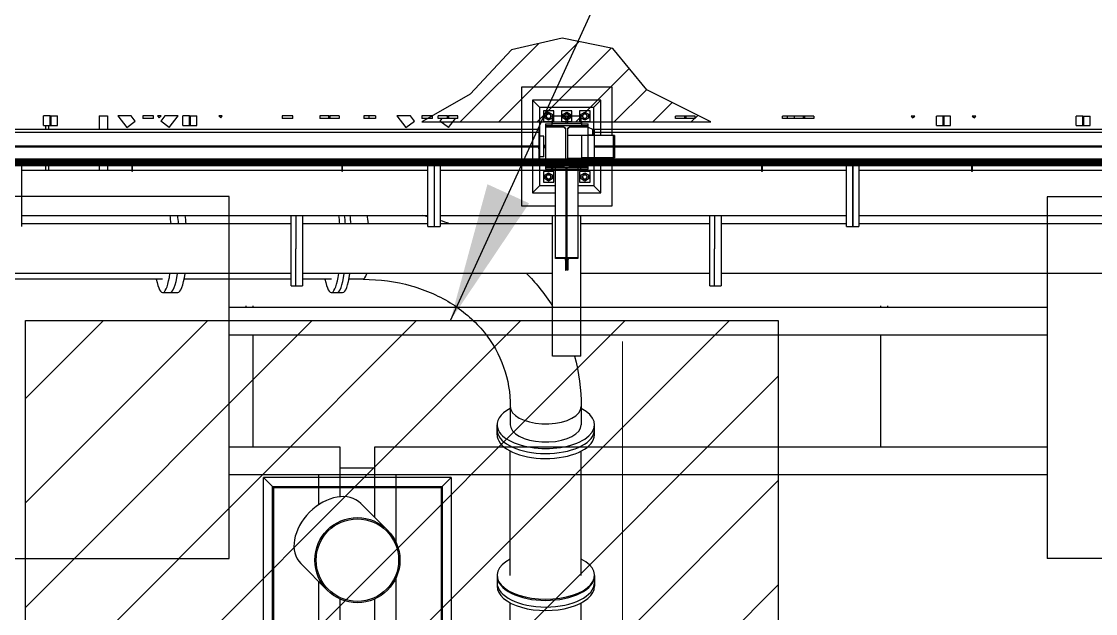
# Model space of a CAD drawing. Header units: metres. Extents: x 0 to 63075, y 0 to 44550.
# Drawn here: x 57034 to 58190, y 37841 to 38478 of the extents above; entities that cross this region are included whole.
import ezdxf

# ---------------------------------------------------------------- set-up
doc = ezdxf.new("R2010")
doc.units = ezdxf.units.M
doc.header["$LTSCALE"] = 75
for name, color, linetype in [('AI-Hatch mob', 7, 'Continuous'), ('GSB', 7, 'Continuous'), ('ML6', 1, 'Continuous'), ('SDM', 7, 'Continuous'), ('SL1', 8, 'Continuous')]:
    doc.layers.add(name, color=color, linetype=linetype)
doc.styles.add('Arial', font='arial.ttf')
doc.styles.add('ROMANS', font='ROMANS.SHX')
doc.dimstyles.new('75___1-75', dxfattribs={"dimscale": 75, "dimtxt": 2.5, "dimasz": 2, "dimexe": 1.5, "dimexo": 1, "dimgap": 0.5, "dimtad": 1, "dimdec": 0, "dimzin": 12, "dimtxsty": 'ROMANS', "dimcen": 0, "dimclrd": 256, "dimclre": 256, "dimclrt": 3, "dimazin": 3, "dimtfac": 1, "dimtdec": 0, "dimtmove": 0, "dimatfit": 0, "dimfxl": 1, "dimlwd": -1, "dimlwe": -1, "dimarcsym": 0})
doc.dimstyles.new('VL0-GL_L', dxfattribs={"dimtxt": 0.18, "dimasz": 0.18, "dimexe": 0.18, "dimexo": 0.0625, "dimgap": 0.09, "dimtad": 0, "dimtih": 1, "dimtoh": 1, "dimdec": 4, "dimzin": 0, "dimdsep": 46, "dimtxsty": 'Standard', "dimcen": 0.09, "dimadec": 0, "dimazin": 0, "dimtfac": 1, "dimtdec": 4, "dimtofl": 0, "dimtmove": 0, "dimatfit": 3, "dimfxl": 1, "dimtolj": 1, "dimtzin": 0, "dimarcsym": 0})

# ---------------------------------------------------------------- blocks, each defined once
blk = doc.blocks.new('A$C6bae614f')
at = {"layer": 'SL1'}
h = blk.add_hatch(dxfattribs=at)
h.set_pattern_fill('_USER', color=256, scale=195, angle=44.99813, style=0, pattern_type=0)
h.set_pattern_definition([(44.99813, (326091.56, -18363.04), (-137.8813, 137.89033), [])])
h.paths.add_polyline_path([(396831.7, 30329.3), (398902.6, 30329.2), (398443, 30558.5), (398200.7, 30855.9), (397836.2, 30930.5), (397473.3, 30846), (397177.2, 30527.7)])
for p, q in [((397544.9, 30578.5), (397544.9, 29728.5)), ((398194.9, 30578.5), (397544.9, 30578.5)), ((398194.9, 30236), (398194.9, 30578.5)), ((397624.9, 30486), (397624.9, 29821)), ((397674.9, 30436), (397624.9, 30486)), ((398114.9, 30486), (397624.9, 30486)), ((398114.9, 30486), (398064.9, 30436)), ((398114.9, 30236), (398114.9, 30486)), ((397674.9, 30436), (398064.9, 30436)), ((397674.9, 30436), (397674.9, 29871)), ((397702.4, 30408.5), (397702.4, 30333.5)), ((397777.4, 30408.5), (397702.4, 30408.5)), ((397714.5, 30385.7), (397739.9, 30400.3)), ((397739.9, 30400.3), (397765.4, 30385.7)), ((397777.4, 30333.5), (397777.4, 30408.5)), ((397832.4, 30408.5), (397832.4, 30333.5)), ((397907.4, 30408.5), (397832.4, 30408.5)), ((397844.5, 30385.7), (397869.9, 30400.3)), ((397869.9, 30400.3), (397895.4, 30385.7)), ((397907.4, 30333.5), (397907.4, 30408.5)), ((397962.4, 30408.5), (397962.4, 30333.5)), ((398037.4, 30408.5), (397962.4, 30408.5)), ((397974.5, 30385.6), (397999.9, 30400.3)), ((397999.9, 30400.3), (398025.4, 30385.6)), ((398037.4, 30333.5), (398037.4, 30408.5)), ((398064.9, 30236), (398064.9, 30436)), ((394157.8, 30372.2), (394119.9, 30372.2)), ((394119.9, 30303.6), (394119.9, 30372.2)), ((394167.8, 30372.2), (394157.8, 30372.2)), ((394167.8, 30372.2), (394219.9, 30372.2)), ((394167.8, 30303.6), (394167.8, 30372.2)), ((394172.1, 30372.2), (394172.1, 30303.6)), ((394219.9, 30303.6), (394219.9, 30372.2)), ((394518.5, 30372.1), (394578.8, 30372.1)), ((394518.5, 30372.1), (394518.5, 30278.6)), ((394578.8, 30372.1), (394578.8, 30278.6)), ((394749.9, 30372.1), (394653.7, 30372.1)), ((394653.7, 30372.1), (394717.8, 30288.9)), ((394717.8, 30288.9), (394778.2, 30335.3)), ((394778.2, 30335.3), (394749.9, 30372.1)), ((394831.8, 30372.1), (394831.8, 30353.6)), ((394908, 30372.1), (394831.8, 30372.1)), ((394908, 30353.6), (394831.8, 30353.6)), ((394908, 30353.6), (394908, 30372.1)), ((394963.6, 30372.1), (394938.2, 30372.1)), ((394938.2, 30372.1), (394948.6, 30359.6)), ((394948.6, 30359.6), (394963.6, 30372.1)), ((394990, 30372.1), (394961.7, 30335.3)), ((395022.1, 30288.9), (394961.7, 30335.3)), ((395086.1, 30372.1), (394990, 30372.1)), ((395022.1, 30288.9), (395086.1, 30372.1)), ((395157.8, 30372.1), (395119.9, 30372.1)), ((395119.9, 30303.6), (395119.9, 30372.1)), ((395167.8, 30372.1), (395157.8, 30372.1)), ((395167.8, 30372.1), (395219.9, 30372.1)), ((395167.8, 30303.6), (395167.8, 30372.1)), ((395172.1, 30372.1), (395172.1, 30303.6)), ((395219.9, 30303.6), (395219.9, 30372.1)), ((395401.7, 30372.1), (395376.3, 30372.1)), ((395376.3, 30372.1), (395391.3, 30359.6)), ((395391.3, 30359.6), (395401.7, 30372.1)), ((395908, 30372.1), (395831.8, 30372.1)), ((395831.8, 30372.1), (395831.8, 30353.5)), ((395908, 30353.5), (395831.8, 30353.5)), ((395908, 30353.5), (395908, 30372.1)), ((396099.9, 30372.1), (396099.9, 30353.5)), ((396154.4, 30372.1), (396099.9, 30372.1)), ((396154.4, 30353.5), (396099.9, 30353.5)), ((396166.4, 30372.1), (396154.4, 30372.1)), ((396166.4, 30353.5), (396154.4, 30353.5)), ((396166.4, 30353.5), (396166.4, 30372.1)), ((396166.4, 30372.1), (396173.4, 30372.1)), ((396239.9, 30353.5), (396166.4, 30353.5)), ((396173.4, 30372.1), (396173.4, 30353.5)), ((396185.4, 30372.1), (396173.4, 30372.1)), ((396185.4, 30353.5), (396173.4, 30353.5)), ((396239.9, 30372.1), (396185.4, 30372.1)), ((396239.9, 30372.1), (396239.9, 30353.5)), ((396417.2, 30372.1), (396417.2, 30355.1)), ((396500.9, 30372.1), (396417.2, 30372.1)), ((396500.9, 30355.1), (396417.2, 30355.1)), ((396452.2, 30372.1), (396452.2, 30355.1)), ((396500.9, 30372.1), (396500.9, 30355.1)), ((396653.7, 30372.1), (396717.8, 30288.8)), ((396749.9, 30372.1), (396653.7, 30372.1)), ((396717.8, 30288.8), (396778.2, 30335.3)), ((396778.2, 30335.3), (396749.9, 30372.1)), ((396908, 30372.1), (396831.8, 30372.1)), ((396831.8, 30372.1), (396831.8, 30353.5)), ((396908, 30353.5), (396831.8, 30353.5)), ((396908, 30353.5), (396908, 30372.1)), ((397004.4, 30372.1), (396949.9, 30372.1)), ((396949.9, 30353.5), (396949.9, 30372.1)), ((397089.9, 30353.5), (396949.9, 30353.5)), ((396975.7, 30353.5), (396961.7, 30335.3)), ((397022.1, 30288.8), (396961.7, 30335.3)), ((397016.4, 30372.1), (397004.4, 30372.1)), ((397016.4, 30353.5), (397016.4, 30372.1)), ((397016.4, 30372.1), (397023.4, 30372.1)), ((397022.1, 30288.8), (397071.8, 30353.5)), ((397023.4, 30372.1), (397023.4, 30353.5)), ((397035.4, 30372.1), (397023.4, 30372.1)), ((397089.9, 30372.1), (397035.4, 30372.1)), ((397089.9, 30353.5), (397089.9, 30372.1)), ((397702.4, 30333.5), (397777.4, 30333.5)), ((397714.5, 30356.3), (397714.5, 30385.7)), ((397739.9, 30341.6), (397714.5, 30356.3)), ((397724.9, 30378.2), (397723.3, 30371)), ((397723.3, 30371), (397724.9, 30363.7)), ((397729.5, 30384), (397724.9, 30378.2)), ((397724.9, 30363.7), (397729.5, 30357.9)), ((397736.2, 30387.2), (397729.5, 30384)), ((397729.5, 30357.9), (397736.2, 30354.7)), ((397743.6, 30387.2), (397736.2, 30387.2)), ((397736.2, 30354.7), (397743.6, 30354.7)), ((397765.4, 30356.3), (397739.9, 30341.6)), ((397750.3, 30384), (397743.6, 30387.2)), ((397743.6, 30354.7), (397750.3, 30357.9)), ((397755, 30378.2), (397750.3, 30384)), ((397750.3, 30357.9), (397755, 30363.7)), ((397756.6, 30371), (397755, 30378.2)), ((397755, 30363.7), (397756.6, 30371)), ((397765.4, 30325.4), (397764.9, 30325.4)), ((397764.9, 30303), (397764.9, 30325.4)), ((397765.4, 30385.7), (397765.4, 30356.3)), ((397974.4, 30372), (397765.4, 30372)), ((397765.4, 30372), (397765.4, 30319)), ((397832.4, 30333.5), (397907.4, 30333.5)), ((397844.5, 30356.3), (397844.5, 30385.7)), ((397869.9, 30341.6), (397844.5, 30356.3)), ((397854.9, 30378.2), (397853.3, 30371)), ((397853.3, 30371), (397854.9, 30363.7)), ((397859.5, 30384), (397854.9, 30378.2)), ((397854.9, 30363.7), (397859.5, 30357.9)), ((397866.2, 30387.2), (397859.5, 30384)), ((397859.5, 30357.9), (397866.2, 30354.7)), ((397864.8, 30319), (397864.8, 30372)), ((397875, 30349), (397864.8, 30349)), ((397873.6, 30387.2), (397866.2, 30387.2)), ((397866.2, 30354.7), (397873.6, 30354.7)), ((397895.4, 30356.3), (397869.9, 30341.6)), ((397880.3, 30384), (397873.6, 30387.2)), ((397873.6, 30354.7), (397880.3, 30357.9)), ((397875, 30372), (397875, 30319)), ((397885, 30378.2), (397880.3, 30384)), ((397880.3, 30357.9), (397885, 30363.7)), ((397886.6, 30371), (397885, 30378.2)), ((397885, 30363.7), (397886.6, 30371)), ((397895.4, 30385.7), (397895.4, 30356.3)), ((397962.4, 30333.5), (398037.4, 30333.5)), ((397974.4, 30319), (397974.4, 30372)), ((397974.9, 30325.4), (397974.4, 30325.4)), ((397974.5, 30356.3), (397974.5, 30385.6)), ((397999.9, 30341.6), (397974.5, 30356.3)), ((397974.9, 30325.4), (397974.9, 30303)), ((397984.9, 30378.2), (397983.3, 30371)), ((397983.3, 30371), (397984.9, 30363.7)), ((397989.5, 30384), (397984.9, 30378.2)), ((397984.9, 30363.7), (397989.5, 30357.9)), ((397996.2, 30387.2), (397989.5, 30384)), ((397989.5, 30357.9), (397996.2, 30354.7)), ((398003.6, 30387.2), (397996.2, 30387.2)), ((397996.2, 30354.7), (398003.6, 30354.7)), ((398025.4, 30356.3), (397999.9, 30341.6)), ((398010.3, 30384), (398003.6, 30387.2)), ((398003.6, 30354.7), (398010.3, 30357.9)), ((398015, 30378.2), (398010.3, 30384)), ((398010.3, 30357.9), (398015, 30363.7)), ((398016.6, 30371), (398015, 30378.2)), ((398015, 30363.7), (398016.6, 30371)), ((398025.4, 30385.6), (398025.4, 30356.3)), ((398723.4, 30372), (398649.9, 30372)), ((398649.9, 30353.4), (398649.9, 30372)), ((398789.9, 30353.4), (398649.9, 30353.4)), ((398716.4, 30353.4), (398716.4, 30372)), ((398723.4, 30372), (398723.4, 30353.4)), ((398735.4, 30372), (398723.4, 30372)), ((398789.9, 30372), (398735.4, 30372)), ((398789.9, 30353.4), (398789.9, 30372)), ((399417.2, 30355), (399417.2, 30372)), ((399499.9, 30372), (399417.2, 30372)), ((399499.9, 30355), (399417.2, 30355)), ((399452.2, 30355), (399452.2, 30372)), ((399639.9, 30372), (399499.9, 30372)), ((399499.9, 30372), (399499.9, 30353.4)), ((399554.4, 30353.4), (399499.9, 30353.4)), ((399566.4, 30353.4), (399554.4, 30353.4)), ((399566.4, 30353.4), (399566.4, 30372)), ((399639.9, 30353.4), (399566.4, 30353.4)), ((399573.4, 30372), (399573.4, 30353.4)), ((399639.9, 30372), (399639.9, 30353.4)), ((400338.2, 30372), (400348.6, 30359.5)), ((400363.6, 30372), (400338.2, 30372)), ((400348.6, 30359.5), (400363.6, 30372)), ((400519.9, 30303.4), (400519.9, 30372)), ((400619.9, 30372), (400519.9, 30372)), ((400567.8, 30303.4), (400567.8, 30372)), ((400572.1, 30372), (400572.1, 30303.4)), ((400619.9, 30303.4), (400619.9, 30372)), ((400801.7, 30371.9), (400776.3, 30371.9)), ((400776.3, 30371.9), (400791.3, 30359.5)), ((400791.3, 30359.5), (400801.7, 30371.9)), ((401557.8, 30371.9), (401519.9, 30371.9)), ((401519.9, 30303.4), (401519.9, 30371.9)), ((401567.8, 30371.9), (401557.8, 30371.9)), ((401567.8, 30371.9), (401619.9, 30371.9)), ((401567.8, 30303.4), (401567.8, 30371.9)), ((401572.1, 30371.9), (401572.1, 30303.4)), ((401619.9, 30303.3), (401619.9, 30371.9)), ((388069.9, 30257.3), (397669.9, 30257)), ((389883.5, 30278.7), (397669.9, 30278.5)), ((394119.9, 30303.6), (394219.9, 30303.6)), ((394138, 30278.6), (394138, 30303.6)), ((394159.3, 30278.6), (394159.3, 30303.6)), ((395119.9, 30303.6), (395219.9, 30303.6)), ((397669.9, 30278.5), (397669.9, 30028.5)), ((397716.9, 30315.5), (397716.9, 29991.5)), ((397716.9, 30315.5), (397764.9, 30315.5)), ((397716.9, 30303), (398022.9, 30303)), ((397716.9, 30303), (398022.9, 30303)), ((397849.4, 30292), (397716.9, 30292)), ((397851.9, 30292), (397716.9, 30292)), ((397764.9, 30319), (397974.9, 30319)), ((397864.4, 30277), (397849.4, 30292)), ((397864.4, 30277), (397849.4, 30292)), ((397851.9, 30289.5), (397851.9, 30292)), ((397864.4, 30030), (397864.4, 30277)), ((397890.4, 30292), (397875.4, 30277)), ((397875.4, 30277), (397875.4, 30030)), ((398022.9, 30292), (397887.9, 30292)), ((397887.9, 30292), (397887.9, 30289.5)), ((398022.9, 30292), (397891.4, 30292)), ((397974.9, 30315.5), (398022.9, 30315.5)), ((398022.9, 29991.5), (398022.9, 30315.5)), ((398022.9, 30292), (398054.9, 30278.5)), ((398054.9, 30278.5), (398054.9, 30236)), ((398064.9, 30278.5), (407669.9, 30278.2)), ((398069.9, 30170), (398069.9, 30278.5)), ((398069.9, 30257), (407669.9, 30256.7)), ((400519.9, 30303.4), (400619.9, 30303.4)), ((401519.9, 30303.4), (401619.9, 30303.3)), ((397706.9, 30227), (397669.9, 30227)), ((397706.9, 30080), (397706.9, 30227)), ((397875.4, 30236), (398102.9, 30236)), ((398212.6, 30233.5), (397977.5, 30233.5)), ((397977.5, 30073.5), (397977.5, 30233.5)), ((398069.9, 30236), (398022.9, 30236)), ((398069.9, 30233.5), (398022.9, 30233.5)), ((398069.9, 30158), (398069.9, 30170)), ((398095, 30233.5), (398095, 30236)), ((398101.4, 30236), (398101.4, 30233.5)), ((398204.8, 30073.5), (398204.8, 30233.5)), ((398212.6, 30233.5), (398212.6, 30073.5)), ((388069.9, 30158.3), (397669.9, 30158)), ((397669.9, 30149), (388069.9, 30149.3)), ((397669.9, 30137), (397669.9, 30149)), ((397706.9, 30163.1), (397716.9, 30163.1)), ((397706.9, 30156.8), (397716.9, 30156.8)), ((397706.9, 30150.2), (397716.9, 30150.2)), ((397716.9, 30143.9), (397706.9, 30143.9)), ((398069.9, 30137), (398069.9, 30158)), ((398069.9, 30158), (407669.9, 30157.7)), ((407669.9, 30148.7), (398069.9, 30149)), ((398069.9, 30028.5), (398069.9, 30137)), ((387897.5, 30064.7), (407441.9, 30064.1)), ((387897.5, 30062.8), (407441.9, 30062.2)), ((387897.5, 30057.6), (407441.9, 30056.9)), ((387897.5, 30049.6), (407441.9, 30049)), ((387897.5, 30040.3), (407441.9, 30039.7)), ((387897.5, 30031), (407441.9, 30030.3)), ((387897.5, 30023), (407441.9, 30022.4)), ((387897.5, 30017.8), (407441.9, 30017.1)), ((407441.9, 30015.3), (387897.5, 30015.9)), ((393875.3, 30063.4), (393963.2, 30063.4)), ((393963.2, 30063.4), (393963.1, 29580.8)), ((393963.2, 30050.1), (396875.3, 30050)), ((393963.2, 30028.6), (396875.3, 30028.5)), ((394138, 29984), (394138, 30028.6)), ((394159.3, 29984), (394159.3, 30028.6)), ((394518.5, 30028.6), (394518.5, 29984)), ((394578.8, 30028.6), (394578.8, 29984)), ((394753, 30015.7), (394753, 29976.6)), ((394759.4, 29976.6), (394759.4, 30015.7)), ((396257.5, 30015.6), (396257.5, 29976.5)), ((396263.9, 29976.5), (396263.9, 30015.6)), ((396875.3, 29580.7), (396875.3, 30063.3)), ((396875.3, 30063.3), (396963.2, 30063.3)), ((396919.2, 30063.3), (396919.2, 29580.7)), ((396919.2, 30015.6), (396919.2, 29580.7)), ((396963.2, 30063.3), (396963.1, 29580.7)), ((396963.2, 30050), (397669.9, 30050)), ((396963.2, 30028.5), (397669.9, 30028.5)), ((397706.9, 30080), (397669.9, 30080)), ((397716.9, 30015), (397849.4, 30015)), ((397762, 30015), (397716.9, 30015)), ((397716.9, 30015), (397851.9, 30015)), ((397762, 30015.6), (397762, 29976.5)), ((397768.4, 29976.5), (397768.4, 30015.6)), ((397768.4, 30015), (397849.4, 30015)), ((397849.4, 30015), (397864.4, 30030)), ((397849.4, 30015), (397864.4, 30030)), ((397850, 30015.6), (397849.4, 30015)), ((397851.9, 30015), (397851.9, 30017.5)), ((397875.4, 30071), (398102.9, 30071)), ((397875.4, 30030), (397890.4, 30015)), ((397887.9, 30017.5), (397887.9, 30015)), ((397887.9, 30015), (398022.9, 30015)), ((397890.4, 30015), (397889.8, 30015.6)), ((397890.4, 30015), (398022.9, 30015)), ((397891.4, 30015), (398022.9, 30015)), ((398212.6, 30073.5), (397977.5, 30073.5)), ((398069.9, 30073.5), (398022.9, 30073.5)), ((398069.9, 30071), (398022.9, 30071)), ((398054.9, 30028.5), (398022.9, 30015)), ((398054.9, 30071), (398054.9, 30028.5)), ((398064.9, 30071), (398064.9, 29871)), ((398064.9, 30028.5), (399875.3, 30028.4)), ((398069.9, 30050), (399875.3, 30049.9)), ((398095, 30071), (398095, 30073.5)), ((398101.3, 30073.5), (398101.3, 30071)), ((398114.9, 29821), (398114.9, 30071)), ((398194.9, 29728.5), (398194.9, 30071)), ((399266.5, 30015.5), (399266.5, 29976.4)), ((399272.9, 29976.4), (399272.9, 30015.5)), ((399875.3, 29580.6), (399875.3, 30063.2)), ((399875.3, 30063.2), (399963.2, 30063.2)), ((399919.2, 30063.2), (399919.2, 29580.6)), ((399919.2, 29580.6), (399919.2, 30015.5)), ((399963.2, 30063.2), (399963.1, 29580.6)), ((399963.2, 30049.9), (402875.3, 30049.8)), ((399963.2, 30028.4), (402875.3, 30028.3)), ((400771, 30015.5), (400771, 29976.4)), ((400777.4, 29976.4), (400777.4, 30015.5)), ((393963.1, 29984), (394753, 29984)), ((393963.1, 29984), (396875.3, 29983.9)), ((394753, 29976.6), (394759.4, 29976.6)), ((394759.4, 29984), (396257.5, 29983.9)), ((396257.5, 29976.5), (396263.9, 29976.5)), ((396263.9, 29983.9), (396875.3, 29983.9)), ((396963.1, 29983.9), (397762, 29983.9)), ((396963.1, 29983.9), (399875.3, 29983.8)), ((397702.4, 29973.5), (397702.4, 29898.5)), ((397777.4, 29973.5), (397702.4, 29973.5)), ((397714.5, 29950.7), (397739.9, 29965.3)), ((397714.5, 29921.3), (397714.5, 29950.7)), ((398022.9, 30004), (397716.9, 30004)), ((397716.9, 30004), (397762, 30004)), ((398022.9, 30004), (397716.9, 30004)), ((397716.9, 29991.5), (398022.9, 29991.5)), ((397724.9, 29943.2), (397723.2, 29936)), ((397729.5, 29949), (397724.9, 29943.2)), ((397736.2, 29952.2), (397729.5, 29949)), ((397743.6, 29952.2), (397736.2, 29952.2)), ((397739.9, 29965.3), (397765.3, 29950.7)), ((397750.3, 29949), (397743.6, 29952.2)), ((397754.9, 29943.2), (397750.3, 29949)), ((397756.6, 29936), (397754.9, 29943.2)), ((397762, 29976.5), (397768.4, 29976.5)), ((397765.3, 29950.7), (397765.3, 29921.3)), ((397767.9, 30004), (397767.9, 29991.5)), ((397768.4, 30004), (398022.9, 30004)), ((397768.4, 29983.9), (397768.4, 29991.5)), ((397768.4, 29983.9), (399266.5, 29983.9)), ((397777.4, 29898.5), (397777.4, 29973.5)), ((397789.7, 29351.8), (397789.7, 30003.6)), ((397865.9, 30003.6), (397789.7, 30003.6)), ((397865.9, 29268), (397865.9, 30003.6)), ((397873.9, 29973.5), (397865.9, 29973.5)), ((397865.9, 29963), (397869.9, 29965.3)), ((397866.2, 29952.2), (397865.9, 29952.1)), ((397873.6, 29952.2), (397866.2, 29952.2)), ((397869.9, 29965.3), (397873.9, 29963)), ((397873.9, 29952.1), (397873.6, 29952.2)), ((397873.9, 30003.6), (397950.1, 30003.6)), ((397873.9, 29268), (397873.9, 30003.6)), ((397950.1, 30003.6), (397950.1, 29351.8)), ((398037.4, 29973.5), (397962.4, 29973.5)), ((397962.4, 29973.5), (397962.4, 29898.5)), ((397971.4, 29983.9), (397971.4, 29991.5)), ((397971.9, 29991.5), (397971.9, 30004)), ((397974.5, 29950.6), (397999.9, 29965.3)), ((397974.5, 29921.3), (397974.5, 29950.6)), ((397984.9, 29943.2), (397983.2, 29936)), ((397989.5, 29949), (397984.9, 29943.2)), ((397996.2, 29952.2), (397989.5, 29949)), ((398003.6, 29952.2), (397996.2, 29952.2)), ((397999.9, 29965.3), (398025.3, 29950.6)), ((398010.3, 29949), (398003.6, 29952.2)), ((398014.9, 29943.2), (398010.3, 29949)), ((398016.6, 29936), (398014.9, 29943.2)), ((398025.3, 29950.6), (398025.3, 29921.3)), ((398037.4, 29898.5), (398037.4, 29973.5)), ((399266.5, 29976.4), (399272.9, 29976.4)), ((399272.9, 29983.9), (399875.3, 29983.8)), ((399963.1, 29983.8), (400771, 29983.8)), ((399963.1, 29983.8), (402875.3, 29983.7)), ((400771, 29976.4), (400777.4, 29976.4)), ((400777.4, 29983.8), (402275.5, 29983.8)), ((397674.9, 29871), (397624.9, 29821)), ((397789.7, 29871), (397674.9, 29871)), ((397702.4, 29898.5), (397777.4, 29898.5)), ((397739.9, 29906.6), (397714.5, 29921.3)), ((397723.2, 29936), (397724.9, 29928.7)), ((397724.9, 29928.7), (397729.5, 29922.9)), ((397729.5, 29922.9), (397736.2, 29919.7)), ((397736.2, 29919.7), (397743.6, 29919.7)), ((397765.3, 29921.3), (397739.9, 29906.6)), ((397743.6, 29919.7), (397750.3, 29922.9)), ((397750.3, 29922.9), (397754.9, 29928.7)), ((397754.9, 29928.7), (397756.6, 29936)), ((397865.9, 29919.9), (397866.2, 29919.7)), ((397869.9, 29906.6), (397865.9, 29908.9)), ((397865.9, 29898.5), (397873.9, 29898.5)), ((397873.9, 29871), (397865.9, 29871)), ((397866.2, 29919.7), (397873.6, 29919.7)), ((397873.9, 29908.9), (397869.9, 29906.6)), ((397873.6, 29919.7), (397873.9, 29919.9)), ((398064.9, 29871), (397950.1, 29871)), ((397962.4, 29898.5), (398037.4, 29898.5)), ((397999.9, 29906.6), (397974.5, 29921.3)), ((397983.2, 29936), (397984.9, 29928.7)), ((397984.9, 29928.7), (397989.5, 29922.9)), ((397989.5, 29922.9), (397996.2, 29919.7)), ((397996.2, 29919.7), (398003.6, 29919.7)), ((398025.3, 29921.3), (397999.9, 29906.6)), ((398003.6, 29919.7), (398010.3, 29922.9)), ((398010.3, 29922.9), (398014.9, 29928.7)), ((398014.9, 29928.7), (398016.6, 29936)), ((398114.9, 29821), (398064.9, 29871)), ((395452.1, 29794.5), (391313.2, 29794.7)), ((395452, 27203), (395452.1, 29794.5)), ((397624.9, 29821), (397789.7, 29821)), ((397865.9, 29821), (397873.9, 29821)), ((397950.1, 29821), (398114.9, 29821)), ((401313.2, 29794.3), (401313.1, 27202.8)), ((405452.1, 29794.2), (401313.2, 29794.3)), ((397544.9, 29728.5), (397789.7, 29728.5)), ((397865.9, 29728.5), (397873.9, 29728.5)), ((397950.1, 29728.5), (398194.9, 29728.5)), ((393963.1, 29660.2), (396875.3, 29660.1)), ((393963.1, 29660.2), (396875.3, 29660.1)), ((395895.1, 29422), (395895.1, 29660.1)), ((395928.4, 29660.1), (395928.4, 29422)), ((395975.5, 29660.1), (395975.5, 29422)), ((396963.1, 29660.1), (399875.3, 29660)), ((396963.1, 29660.1), (399875.3, 29660)), ((397768.4, 28653.5), (397768.4, 29660.1)), ((397971.4, 28653.5), (397971.4, 29660)), ((398895.1, 29421.9), (398895.1, 29660)), ((398928.4, 29660), (398928.4, 29421.9)), ((398975.5, 29660), (398975.5, 29421.9)), ((399963.1, 29660), (402875.3, 29659.9)), ((399963.1, 29660), (402875.3, 29659.9)), ((395895.1, 29599.8), (393963.1, 29599.9)), ((396875.3, 29599.8), (395975.5, 29599.8)), ((396875.3, 29580.7), (396963.1, 29580.7)), ((396875.3, 29580.7), (396963.1, 29580.7)), ((397768.4, 29599.8), (396963.1, 29599.8)), ((398895.1, 29599.7), (397971.4, 29599.8)), ((399875.3, 29599.7), (398975.5, 29599.7)), ((399875.3, 29580.6), (399963.1, 29580.6)), ((399875.3, 29580.6), (399963.1, 29580.6)), ((401895.1, 29599.6), (399963.1, 29599.7)), ((395895.1, 29155.3), (395895.1, 29422)), ((395928.4, 29155.3), (395928.4, 29422)), ((395975.5, 29422), (395975.5, 29155.3)), ((398895.1, 29155.2), (398895.1, 29421.9)), ((398928.4, 29155.2), (398928.4, 29421.9)), ((398975.5, 29421.9), (398975.5, 29155.2)), ((397789.7, 29358.6), (397865.9, 29358.6)), ((397851.9, 29351.8), (397789.7, 29351.8)), ((397861.1, 29358.6), (397861.1, 29268)), ((397873.9, 29358.6), (397950.1, 29358.6)), ((397878.7, 29358.6), (397878.7, 29268)), ((397950.1, 29351.8), (397887.9, 29351.8)), ((397865.9, 29285.1), (397861.1, 29285.1)), ((397861.1, 29268), (397865.9, 29268)), ((397873.9, 29285.1), (397878.7, 29285.1)), ((397878.7, 29268), (397873.9, 29268)), ((395895.1, 29244.2), (392975.5, 29244.3)), ((394974.4, 29202.8), (392975.5, 29202.8)), ((395895.1, 29202.8), (395128.1, 29202.8)), ((397768.4, 29244.2), (395975.5, 29244.2)), ((396183.3, 29202.7), (395975.5, 29202.7)), ((396410.2, 29202.7), (396309.6, 29202.7)), ((398895.1, 29244.1), (397971.4, 29244.2)), ((401895.1, 29244), (398975.5, 29244.1)), ((394974.4, 29107.5), (395082.5, 29107.5)), ((395895.1, 29155.3), (395975.5, 29155.3)), ((396183.3, 29107.5), (396264.1, 29107.5)), ((398895.1, 29155.2), (398975.5, 29155.2)), ((395452.1, 29003.6), (401313.1, 29003.4)), ((395569.9, 29013.5), (395569.9, 29003.5)), ((395619.9, 29013.5), (395619.9, 29003.5)), ((400119.9, 29003.4), (400119.9, 29013.4)), ((400169.9, 29003.4), (400169.9, 29013.4)), ((401313.1, 28803.4), (395452, 28803.6)), ((395619.9, 28803.5), (395619.9, 28003.5)), ((400119.9, 28003.4), (400119.9, 28803.4)), ((397971.4, 28653.5), (397768.4, 28653.5)), ((397465.8, 28291.3), (397465.8, 28161.3)), ((397973.8, 28291.3), (397973.8, 28161.3)), ((397370.6, 28089.4), (397370.6, 28161.3)), ((398069.1, 28089.4), (398069.1, 28161.3)), ((395452, 28003.6), (396244.9, 28003.5)), ((396244.9, 28003.5), (396244.8, 27645.6)), ((396494.8, 27498.2), (396494.9, 28003.5)), ((396494.9, 28003.5), (401313.1, 28003.4)), ((397465.8, 27082.9), (397465.8, 27972.7)), ((397973.8, 27082.8), (397973.8, 27972.7)), ((401313.1, 27803.4), (395452, 27803.6)), ((395761.8, 27720.2), (395698.3, 27783.7)), ((395698.3, 26645.4), (395698.3, 27783.7)), ((397041.3, 27783.7), (395698.3, 27783.7)), ((396094.8, 27590.3), (396094.8, 27803.5)), ((396244.8, 27853.5), (396494.9, 27853.5)), ((396644.8, 27803.5), (396644.8, 27323.6)), ((397041.4, 27783.7), (396977.9, 27720.2)), ((397041.4, 27783.7), (397041.3, 26645.3)), ((395761.8, 26601.7), (395761.8, 27720.2)), ((395761.8, 27720.2), (396977.9, 27720.2)), ((395761.8, 27712.2), (395761.8, 26601.7)), ((395761.8, 27712.2), (396977.8, 27712.1)), ((395769.8, 27720.2), (395769.8, 26601.7)), ((395769.8, 27720.2), (396969.8, 27720.1)), ((396969.8, 27720.1), (396969.8, 26601.7)), ((396977.9, 27720.2), (396977.8, 26601.7)), ((396977.8, 27712.1), (396977.8, 26601.7)), ((396585.4, 27407.7), (396394.9, 27598.2)), ((391313.1, 27203.1), (395452, 27203)), ((405452, 27202.6), (401313.1, 27202.8)), ((395963.8, 27167.2), (396154.3, 26976.7)), ((396094.8, 26313), (396094.8, 27036.1)), ((396644.8, 27060.7), (396644.8, 26313)), ((397370.6, 27082.9), (397370.6, 27030.6)), ((397370.6, 27030.6), (397370.6, 27005.8)), ((398069.1, 27082.8), (398069.1, 27078.3)), ((398069.1, 27078.3), (398069.1, 27030.6)), ((398069.1, 27030.6), (398069.1, 27005.8)), ((396244.8, 26914.2), (396244.8, 26334.9)), ((396494.8, 26334.9), (396494.8, 26914.2)), ((397465.8, 26407), (397465.8, 26886)), ((397973.8, 25815.3), (397973.8, 26886))]:
    blk.add_line(p, q, dxfattribs=at)
blk.add_lwpolyline([(396831.7, 30329.3), (398902.6, 30329.2), (398443, 30558.5), (398200.7, 30855.9), (397836.2, 30930.5), (397473.3, 30846), (397177.2, 30527.7)], close=True, dxfattribs=at)
for centre, radius in [((397739.9, 30371), 16), ((397869.9, 30371), 16), ((397999.9, 30371), 16), ((397739.9, 29936), 16), ((397999.9, 29936), 16), ((396369.8, 27192.2), 304.8), ((396369.8, 27192.2), 304.8), ((396369.8, 27192.2), 295.3)]:
    blk.add_circle(centre, radius, dxfattribs=at)
for centre, radius, start, end in [((397848.4, 30276), 16, 359.99609, 89.9981), ((397848.4, 30276), 16, 359.99609, 89.9981), ((397891.4, 30276), 16, 89.9981, 179.99609), ((397891.4, 30276), 16, 89.9981, 179.99609), ((397848.4, 30031), 16, 269.9981, 359.99609), ((397848.4, 30031), 16, 269.9981, 359.99609), ((397848.4, 30031), 16, 269.99813, 285.73903), ((397891.4, 30031), 16, 179.99609, 269.9981), ((397891.4, 30031), 16, 179.99609, 269.9981), ((397891.4, 30031), 16, 254.25723, 269.99813), ((397869.9, 29936), 16, 75.52057, 104.47569), ((397869.9, 29936), 16, 255.52057, 284.47568), ((396429.3, 27994.9), 1714.3, 74.92157, 76.26452), ((396445.4, 28048), 1658.7, 69.31764, 71.8132)]:
    blk.add_arc(centre, radius, start, end, dxfattribs=at)
for centre, major_axis, ratio, start_param, end_param in [((397852.8, 30347.6), (12, 0), 0.112673, 0.459721, 1.570796), ((397852.8, 30346.4), (12, 0), 0.349915, 0, 0.459721), ((397887, 30346.4), (-12, 0), 0.349915, 5.823465, 6.283185), ((397887, 30347.6), (12, 0), 0.112673, 1.570796, 2.681872), ((394974.4, 29456.8), (0, 349.2), 0.190032, 5.134505, 5.333914), ((395028.5, 29456.8), (0, 349.2), 0.190032, 5.134505, 5.333914), ((395028.5, 29456.8), (0, -349.2), 0.190032, 1.992912, 2.192321), ((395082.5, 29456.8), (0, -349.2), 0.190032, 1.992912, 2.192321), ((396183.3, 29456.7), (0, 349.2), 0.190032, 5.134505, 5.333914), ((396223.7, 29456.7), (0, -349.2), 0.190032, 1.992912, 2.192321), ((396223.7, 29456.7), (0, 349.2), 0.190032, 5.134505, 5.333914), ((396264.1, 29456.7), (0, -349.2), 0.190032, 1.992912, 2.192321), ((396410.2, 29456.7), (0, 254), 0.190032, 5.310795, 5.640734), ((397851.9, 29338.8), (0, -13.1), 0.707107, 1.570753, 3.141593), ((397887.9, 29338.8), (0, 13.1), 0.707107, 0, 1.570753), ((394974.4, 29456.8), (0, -349.2), 0.190032, 5.526729, 7.199825), ((395028.5, 29456.8), (0, -349.2), 0.190032, 0, 0.91664), ((395082.5, 29456.8), (0, -349.2), 0.190032, 0, 0.91664), ((396183.3, 29456.7), (0, -349.2), 0.190032, 5.526729, 7.199825), ((396223.7, 29456.7), (0, -349.2), 0.190032, 0, 0.91664), ((396264.1, 29456.7), (0, -349.2), 0.190032, 0, 0.91664), ((396410.2, 29456.7), (0, -254), 0.190032, 0, 0.579614), ((397719.8, 28161.3), (-349.2, 0), 0.486671, 5.526729, 6.450701), ((397719.8, 28161.3), (-349.2, 0), 0.486671, 0.167516, 3.898049), ((397719.8, 28291.3), (-254, 0), 0.486671, 0, 0.167516), ((397719.8, 28291.3), (254, 0), 0.486671, 3.309109, 6.283185), ((397719.8, 28125.3), (-349.2, 0), 0.486671, 0, 0.167516), ((397719.8, 28125.3), (-349.2, 0), 0.486671, 0.167516, 3.141593), ((397719.8, 28125.3), (349.2, 0), 0.486671, 3.309109, 6.283185), ((397719.8, 28161.3), (-254, 0), 0.486671, 0, 0.167516), ((397719.8, 28161.3), (-254, 0), 0.486671, 0.167516, 3.141593), ((397719.8, 28089.4), (-349.2, 0), 0.486671, 0, 0.167516), ((397719.8, 28089.4), (349.2, 0), 0.486671, 3.309109, 6.283185), ((396179.3, 27382.7), (215.5, 215.5), 0.707107, 0, 1.570796), ((396179.3, 27382.7), (-215.5, -215.5), 0.707107, 4.712389, 6.283185), ((397719.8, 27082.8), (-349.2, 0), 0.486674, 5.526729, 7.853982), ((397719.8, 27082.8), (349.2, 0), 0.486674, 4.712389, 7.039642), ((397719.8, 27078.3), (-349.2, 0), 0.5, 6.281802, 7.853982), ((397719.8, 27030.6), (349.2, 0), 0.5, 3.141593, 6.283185), ((397719.8, 27030.6), (-349.2, 0), 0.5, 0, 1.570796), ((397719.8, 27078.3), (349.2, 0), 0.5, 4.712389, 6.284568), ((397719.8, 27030.6), (349.2, 0), 0.5, 4.712389, 6.283185), ((397719.8, 27005.8), (-349.2, 0), 0.5, 0, 3.141593)]:
    blk.add_ellipse(centre, major_axis=major_axis, ratio=ratio, start_param=start_param, end_param=end_param, dxfattribs=at)
for points, knots in [([(396410.2, 29202.7), (396529.4, 29202.7), (396646, 29186.8), (396754.6, 29156.4), (396863.1, 29126), (396963.4, 29081.2), (397051.6, 29024.8), (397139.8, 28968.3), (397215.8, 28900.4), (397277.3, 28824.2), (397338.9, 28748.1), (397386, 28663.7), (397417.8, 28574), (397449.5, 28484.3), (397465.8, 28389.1), (397465.8, 28291.3)], [4.712389, 4.712389, 4.712389, 4.712389, 5.008029, 5.008029, 5.008029, 5.303669, 5.303669, 5.303669, 5.599309, 5.599309, 5.599309, 5.894949, 5.894949, 5.894949, 6.190589, 6.190589, 6.190589, 6.190589]), ([(397582.8, 29244.2), (397614.3, 29212), (397644.2, 29178.4), (397672.4, 29143.5), (397707.1, 29100.6), (397739.2, 29055.7), (397768.4, 29009.1)], [5.5133747, 5.5133747, 5.5133747, 5.5133747, 5.599309, 5.599309, 5.599309, 5.7050971, 5.7050971, 5.7050971, 5.7050971])]:
    blk.add_open_spline(points, degree=3, knots=knots, dxfattribs=at)
blk.add_open_spline([(397925, 28653.5), (397957.5, 28536), (397973.8, 28413.9), (397973.8, 28291.3)], degree=3, dxfattribs=at)
blk.add_leader([(398269.9, 28757.2), (398269.8, 26882.2), (398269.8, 25944.7), (398269.8, 25007.2)], dimstyle='VL0-GL_L', override={"dimscale": 1, "dimtxt": 2.5, "dimasz": 2.5, "dimgap": 1.25, "dimtad": 0, "dimtxsty": 'Arial', "dimldrblk": 'NONE', "dimlwd": 9}, dxfattribs=at)
blk = doc.blocks.new('zw$15D4')
at = {"layer": 'ML6', "xscale": 0.2502808837766805, "yscale": 0.2502808837766805, "zscale": 0.2502808837766805}
blk.add_blockref('A$C6bae614f', (-85544.7, -3177.3), dxfattribs=at)

msp = doc.modelspace()

# ---------------------------------------------------------------- hatches: boundary and pattern name
at = {"layer": 'AI-Hatch mob'}
h = msp.add_hatch(dxfattribs=at)
h.set_pattern_fill('ANSI31', color=256, scale=25)
h.set_pattern_definition([(45, (-7584.785, -59.206), (-56.1266, 56.1266), [])])
h.paths.add_polyline_path([(57848.4, 38156.1), (57038.5, 38156.1), (57038.5, 36564.6), (57848.4, 36564.6)])

# ---------------------------------------------------------------- linework, layer by layer
at = {"layer": 'SDM'}
msp.add_lwpolyline([(57038.5, 38156.1), (57848.4, 38156.1), (57848.4, 36564.6), (57038.5, 36564.6)], close=True, dxfattribs=at)

# ---------------------------------------------------------------- block references
at = {"layer": 'GSB', "xscale": 0.6000000000000068, "yscale": 0.6000000000000068, "zscale": 0.6000000000000068}
msp.add_blockref('zw$15D4', (49200, 35721.6), dxfattribs=at)

# ---------------------------------------------------------------- leaders
at = {"layer": 'SDM'}
msp.add_leader([(57495.5, 38156.1), (59453.1, 42438.7), (62243.4, 42438.7)], dimstyle='75___1-75', override={"dimtad": 0}, dxfattribs=at)

doc.saveas('drawing.dxf')
